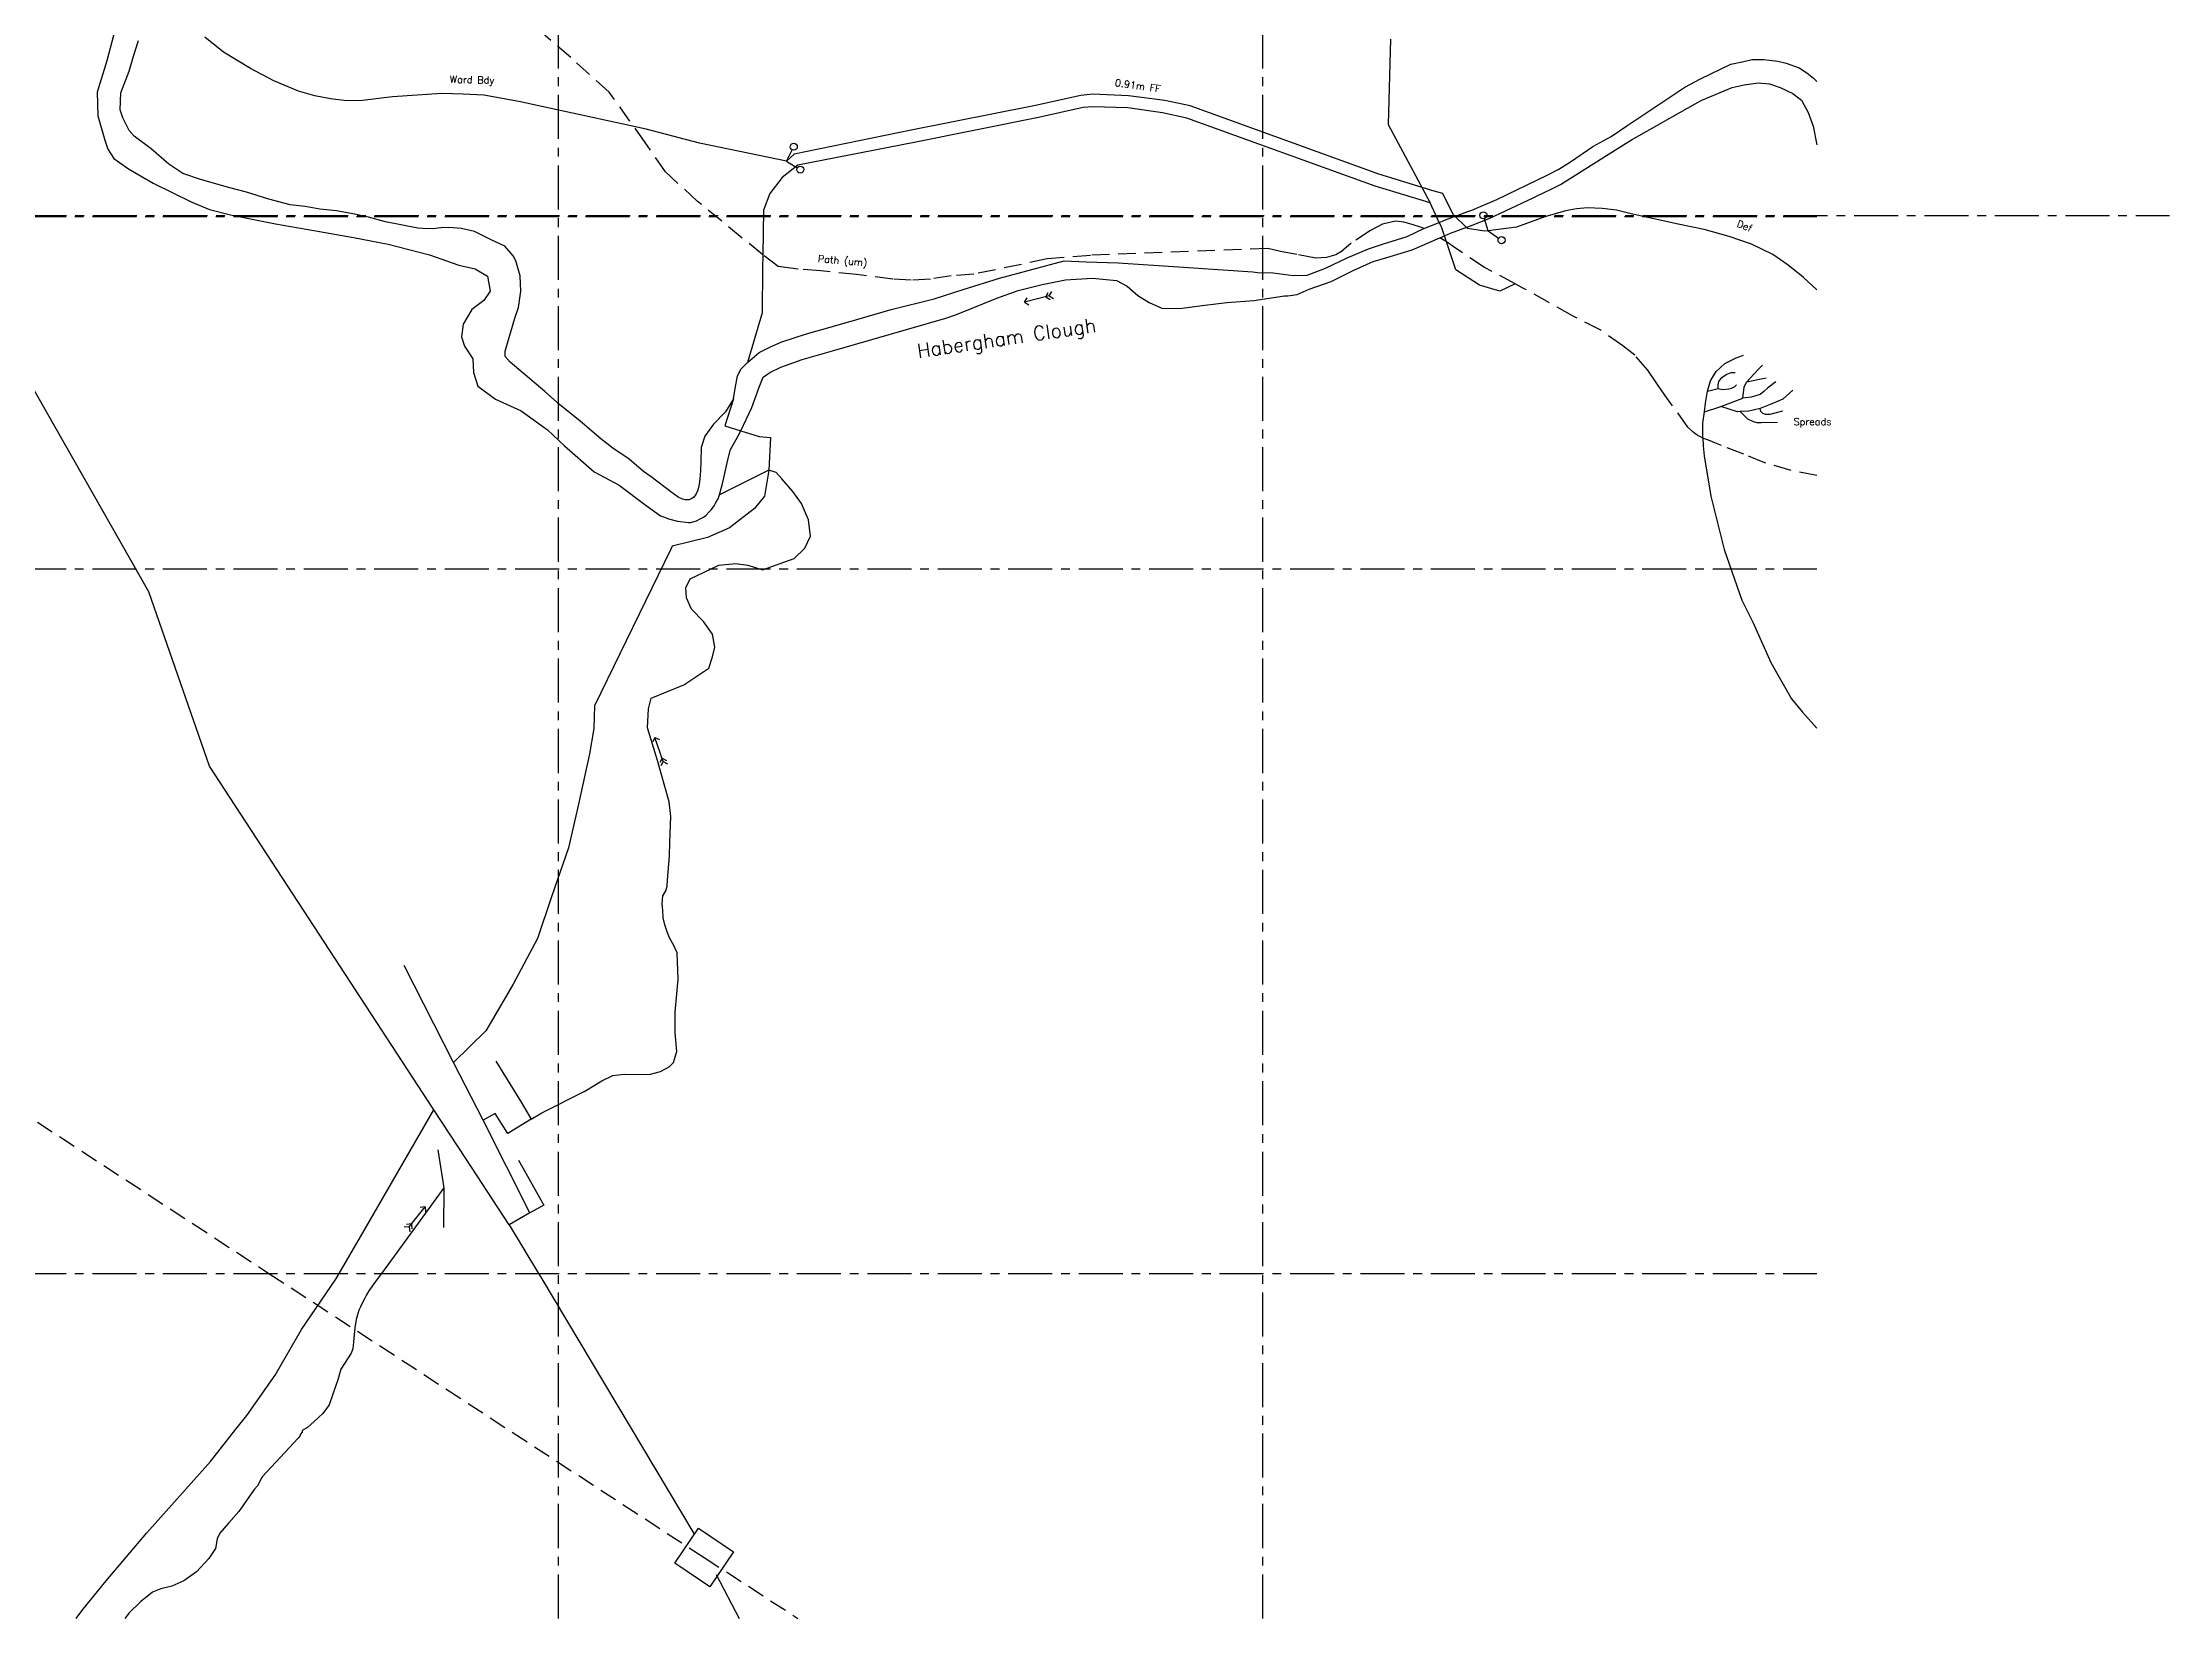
# Model space of a CAD drawing. Extents: x 380524 to 381571, y 430951 to 432014.
# Drawn here: x 381226.8 to 381528.7, y 430951 to 431174.7 of the extents above; entities that cross this region are included whole.
import ezdxf

# ---------------------------------------------------------------- set-up
doc = ezdxf.new("R2010")
doc.units = 0
doc.header["$LTSCALE"] = 5
doc.header["$MEASUREMENT"] = 0
doc.linetypes.add('CENTER', pattern=[2, 1.25, -0.25, 0.25, -0.25])
doc.linetypes.add('DASHED', pattern=[0.75, 0.5, -0.25])
doc.layers.get('0').update_dxf_attribs({"linetype": 'CONTINUOUS'})
for name, color, linetype in [('G8010007', 6, 'CONTINUOUS'), ('G8010013', 6, 'CONTINUOUS'), ('G8010030', 8, 'CONTINUOUS'), ('G8010032', 8, 'DASHED'), ('G8010059', 4, 'CONTINUOUS'), ('G8010069', 4, 'CONTINUOUS'), ('G8010572', 8, 'CENTER'), ('G8011005', 6, 'CONTINUOUS'), ('G8011009', 8, 'CONTINUOUS'), ('G8011010', 4, 'CONTINUOUS')]:
    doc.layers.add(name, color=color, linetype=linetype)
doc.styles.get("Standard").update_dxf_attribs({"font": 'SIMPLEX.SHX'})

# ---------------------------------------------------------------- blocks, each defined once
blk = doc.blocks.new('FLARROW')
at = {"color": 8}
for p, q in [((-0.016003, 0.013495), (3.833997, 3.863495)), ((27.69632, 0.005086), (0.000452, 0.005086)), ((23.908844, -0.003322), (27.758844, 3.846678)), ((27.758844, -0.003322), (31.608844, 3.846678)), ((-0.016003, -0.003322), (3.833997, -3.853322)), ((23.908844, -0.003322), (27.758844, -3.853322)), ((27.758844, -0.058184), (31.608844, -3.908184))]:
    blk.add_line(p, q, dxfattribs=at)
blk = doc.blocks.new('BDYMEREI')
blk.add_line((0.013811, -0.004999), (13.86859, -0.004999))
blk.add_circle((17.740743, 0.011348), 3.84096)

msp = doc.modelspace()

# ---------------------------------------------------------------- linework, layer by layer
at = {"layer": 'G8010007', "color": 8}
for points in [[(381332.35, 431157.86), (381329.84, 431158.39), (381320.02, 431160.44), (381312.44, 431162.41), (381294.35, 431166.32), (381289.4, 431167.23), (381286.46, 431167.4), (381283.43, 431167.46), (381276.45, 431167.01), (381272.19, 431166.5), (381269.97, 431166.45), (381267.64, 431166.7), (381265.42, 431167.16), (381263.09, 431167.81), (381259.57, 431169.28), (381256.26, 431171.03), (381252.46, 431173.36), (381249.81, 431175.48)], [(381431.97, 431147.97), (381431.47, 431147.91), (381429.04, 431148.31), (381426.99, 431150.29), (381425.51, 431153.28), (381424.31, 431153.6), (381416.45, 431156.03), (381389.68, 431165.71), (381386.05, 431166.46), (381380.91, 431167.14), (381375.87, 431167.4), (381374.16, 431167.21), (381367.71, 431165.77), (381350.08, 431162.26), (381333.46, 431158.84), (381332.35, 431157.86)], [(381478.62, 431139.61), (381476.72, 431141.36), (381474.57, 431143.1), (381472.36, 431144.6), (381469.33, 431146.09), (381466.18, 431147.18), (381462.62, 431148.16), (381458.95, 431148.94), (381452.26, 431150.41), (381450.18, 431150.89), (381448.17, 431151.17), (381446.06, 431151.25), (381444.51, 431151.12), (381442.94, 431150.8), (381439.99, 431149.95), (381435.98, 431148.48), (381431.97, 431147.97)]]:
    msp.add_lwpolyline(points, dxfattribs=at)
at = {"layer": 'G8010030'}
for points in [[(381282.31, 431023.23), (381250.44, 431072), (381241.85, 431096.72), (381225.94, 431124.7), (381209.44, 431153.99), (381200.3, 431170.41), (381198.14, 431174.22)], [(381418.09, 431175.19), (381417.78, 431163.07), (381423.72, 431151.96)], [(381423.72, 431151.96), (381415.95, 431154.3), (381389.17, 431163.99), (381385.75, 431164.75), (381380.81, 431165.42), (381375.87, 431165.57), (381374.47, 431165.49), (381368.12, 431164.05), (381350.48, 431160.53), (381333.95, 431157.28), (381331.73, 431155.56), (381330, 431153.29), (381329.08, 431150.9), (381328.98, 431144.58)], [(381425.03, 431149.17), (381423.72, 431151.96)], [(381425.78, 431147.27), (381425.33, 431148.53), (381425.03, 431149.17)], [(381426.06, 431146.41), (381425.78, 431147.27)], [(381328.98, 431144.58), (381328.95, 431142.67), (381328.93, 431136.34), (381326.83, 431129.3)], [(381435.82, 431140.45), (381433.61, 431139.43), (381430.73, 431140.29), (381427.37, 431142.46), (381426.06, 431146.41)], [(381324.86, 431124.11), (381323.62, 431120.29), (381325.86, 431119.59)], [(381325.86, 431119.59), (381328.47, 431118.78), (381330.09, 431118.64), (381329.87, 431114.03)], [(381329.87, 431114.03), (381329.23, 431110.33), (381327.81, 431108.55), (381324.25, 431105.82), (381321.13, 431104.47), (381316.15, 431103.23), (381315.92, 431102.79), (381305.11, 431080.56), (381304.99, 431077.34), (381304.39, 431073.76), (381302.84, 431066.6), (381301.41, 431060.39), (381299.02, 431053.47), (381297, 431047.51), (381293.54, 431041.06), (381290.3, 431035.46), (381289.68, 431034.45), (381285.1, 431029.92)], [(381285.1, 431029.92), (381278.09, 431043.68)], [(381289.3, 431021.76), (381285.1, 431029.92)], [(381291.12, 431030.11), (381294.71, 431024.31), (381296.14, 431021.88)], [(381231.51, 430951.02), (381232.47, 430952.3), (381235.78, 430956.36), (381241.57, 430963.15), (381250.58, 430973.31), (381254.21, 430977.89), (381255.75, 430979.83), (381259.76, 430985.54), (381263.51, 430992.03), (381268.4, 430999.18), (381268.88, 431000), (381271.9, 431005.19), (381282.31, 431023.23)], [(381286.83, 431016.29), (381282.31, 431023.23)], [(381296.14, 431021.88), (381292.79, 431019.84), (381290.99, 431022.69), (381289.3, 431021.76)], [(381295.93, 431008.59), (381289.3, 431021.76)], [(381282.86, 431017.54), (381283.71, 431012.16)], [(381292.98, 431006.87), (381286.83, 431016.29)], [(381294.3, 431016.09), (381297.91, 431009.69), (381295.93, 431008.59)], [(381283.71, 431012.16), (381283.65, 431006.52)], [(381295.93, 431008.59), (381292.98, 431006.87)], [(381292.98, 431006.87), (381297.18, 431000), (381297.5, 430999.48), (381319.22, 430963.1)], [(381324.85, 430960.46), (381321.47, 430955.5), (381316.51, 430958.88), (381319.89, 430963.84), (381324.85, 430960.46)], [(381322.4, 430957.26), (381325.66, 430951.02)]]:
    msp.add_lwpolyline(points, dxfattribs=at)
at = {"layer": 'G8010032'}
for points in [[(381328.98, 431144.58), (381319.7, 431152.18), (381315.18, 431156.34), (381312.32, 431160.51), (381307.2, 431167.66), (381301.75, 431172.56), (381295.92, 431177.56), (381288.06, 431182.69), (381281.15, 431188.16), (381276.27, 431192.45), (381255.43, 431214.24), (381236.73, 431231.04), (381221.37, 431241.4), (381216.01, 431243.78), (381211.23, 431245.3), (381209.88, 431245.51), (381206.54, 431246.04)], [(381422.85, 431148.3), (381422.5, 431148.47), (381421.2, 431148.9), (381419.99, 431149.21), (381418.79, 431149.33), (381416.98, 431148.94), (381415.26, 431148.04), (381412.54, 431146.25), (381411.13, 431145.06), (381410.32, 431144.57), (381409.01, 431144.18), (381407.51, 431144.09), (381404.79, 431144.62), (381402.48, 431145.04), (381400.68, 431145.46), (381375.52, 431144.5), (381369.37, 431143.99), (381358.97, 431141.82), (381355.75, 431141.57), (381352.81, 431141.12), (381350.08, 431140.97), (381347.45, 431141.13), (381342.3, 431141.76), (381337.24, 431142.28), (381334.01, 431142.55), (381332.24, 431142.78), (381331.17, 431142.91), (381328.98, 431144.58)], [(381426.06, 431146.41), (381425.12, 431146.99)], [(381435.82, 431140.45), (381431.46, 431142.78), (381428.19, 431144.96), (381426.99, 431145.77), (381426.21, 431146.3), (381426.06, 431146.41)], [(381462.42, 431118.56), (381461.49, 431119.08), (381461.04, 431119.43), (381460.32, 431120.09), (381457.07, 431124.66), (381455.93, 431126.29), (381454.64, 431128.22), (381452.81, 431130.31), (381451.1, 431131.66), (381447.94, 431133.87), (381443.93, 431135.9), (381437.1, 431139.76), (381435.82, 431140.45)], [(381069.03, 431123.96), (381258.9, 431000), (381320.68, 430959.67)], [(381478.62, 431113.24), (381474.98, 431113.98), (381471.23, 431115.03), (381468.24, 431116.3), (381465.1, 431117.5), (381464.14, 431117.88), (381463.48, 431118.19), (381462.42, 431118.56)], [(381320.68, 430959.67), (381333.98, 430951.02)]]:
    msp.add_lwpolyline(points, dxfattribs=at)
at = {"layer": 'G8010059'}
for points in [[(381237.59, 431178.61), (381235.89, 431172.12), (381234.49, 431167.64), (381234.59, 431164.3), (381235.6, 431160.87), (381236, 431159.56), (381236.89, 431158.26), (381238.96, 431156.76), (381242.46, 431154.74), (381247.86, 431152.11), (381250.45, 431151.02), (381253.44, 431150.23), (381259.84, 431148.98), (381265.26, 431148.02), (381270.9, 431147.03), (381275.8, 431146.07), (381281.67, 431144.56), (381285.86, 431143.11), (381288.19, 431142.57), (381289.91, 431141.53), (381290.31, 431139.41), (381289.39, 431138.11), (381287.68, 431136.83), (381286.46, 431134.74), (381286.25, 431132.94), (381286.64, 431131.63), (381287.84, 431129.81), (381287.93, 431127.89), (381288.53, 431125.95), (381291.05, 431124.1), (381294.7, 431122.43), (381298.43, 431119.74), (381300.85, 431117.47), (381305.08, 431113.76), (381308.61, 431111.88), (381312.44, 431108.98), (381314.47, 431107.54), (381315.05, 431107.33), (381315.62, 431107.09), (381316.9, 431106.77), (381318.47, 431106.57), (381318.74, 431106.59), (381319.27, 431106.71), (381319.61, 431106.82), (381320.11, 431107.08), (381320.57, 431107.33), (381320.9, 431107.58), (381321.44, 431108.12), (381321.7, 431108.42), (381322.08, 431108.96), (381322.28, 431109.31), (381322.49, 431109.66), (381322.64, 431109.95), (381322.75, 431110.22), (381322.85, 431110.51)], [(381324.86, 431124.11), (381323.72, 431122.29), (381322, 431120.52), (381320.78, 431118.83), (381320.27, 431117.23), (381320.18, 431115.21), (381320.16, 431113.97), (381320.12, 431113.32), (381320, 431112.32), (381319.92, 431111.79), (381319.76, 431111.15), (381319.52, 431110.63), (381319.2, 431110.18), (381318.87, 431109.94), (381318.51, 431109.82), (381317.99, 431109.82), (381317.59, 431109.9), (381316.98, 431110.18), (381315.94, 431110.95), (381313.13, 431113.05), (381312.06, 431113.81), (381310.04, 431115.57), (381307.72, 431117.12), (381306, 431118.47), (381303.08, 431120.94), (381300.16, 431123.32), (381298.06, 431125.19), (381293.13, 431129.33), (381292.42, 431130.16), (381292.42, 431130.88), (381293.8, 431135.59), (381294.34, 431137.1), (381294.65, 431139.4), (381294.56, 431141.61), (381293.96, 431143.73), (381293.56, 431144.44), (381292.36, 431145.78), (381290.44, 431146.69), (381288.09, 431147.89), (381286.21, 431148.33), (381284.39, 431148.47), (381283.3, 431148.4), (381282.14, 431148.27), (381280.73, 431148.32), (381280.01, 431148.37), (381277.62, 431148.84), (381275.45, 431149.26), (381273.02, 431149.92), (381270.8, 431150.37), (381268.47, 431150.83), (381266.14, 431151.07), (381264.03, 431151.41), (381261.91, 431151.65), (381258.9, 431152.48), (381255.71, 431153.49), (381253.32, 431154.08), (381249.16, 431155.26), (381246.67, 431156.1), (381244.69, 431157.42), (381242.15, 431159.62), (381239.76, 431161.42), (381239.07, 431162.22), (381238.17, 431164.03), (381237.77, 431165.14), (381237.87, 431167.57), (381239.06, 431170.64), (381239.66, 431172.77), (381240.36, 431175.01)], [(381425.03, 431149.17), (381425.92, 431149.55), (381429.09, 431150.71), (381429.64, 431150.9), (381433.18, 431152.41), (381440.46, 431155.92), (381441.99, 431156.73), (381443.67, 431157.76), (381446.84, 431159.93), (381449.42, 431161.39), (381451.67, 431162.9), (381459.89, 431168.36), (381462.12, 431169.57), (381466.4, 431171.63), (381468.25, 431172.03), (381469.43, 431172.3), (381471.08, 431172.3), (381471.92, 431172.2), (381473.07, 431172.06), (381474.28, 431171.76), (381476.11, 431171.13), (381477.21, 431170.42), (381478.17, 431169.63), (381478.62, 431169.16)], [(381425.78, 431147.27), (381426.63, 431147.64), (381429.45, 431148.7), (381432.13, 431149.75), (381438.37, 431152.68), (381438.92, 431152.95), (381440.9, 431153.89), (381442.23, 431154.56), (381450.42, 431159.7), (381452.31, 431160.89), (381461.34, 431166.01), (381462.28, 431166.51), (381466.59, 431168.31), (381468.3, 431168.72), (381470.3, 431168.98), (381471.91, 431168.86), (381473.41, 431168.33), (381475.2, 431167.48), (381476.45, 431166.51), (381477.41, 431164.78), (381478.08, 431162.85), (381478.62, 431160.2)], [(381325.86, 431119.59), (381327.46, 431122.92), (381328.48, 431125.81), (381329.05, 431127.19), (381330.02, 431127.88), (381331.58, 431128.65), (381334.57, 431129.7), (381339.23, 431131.06), (381354.96, 431135.58), (381356.51, 431136.12), (381362.2, 431138.44), (381365.23, 431139.49), (381368.66, 431140.35), (381371.99, 431141.02), (381375.81, 431141.28), (381379.23, 431140.95), (381380.73, 431140.14), (381382.23, 431138.82), (381383.83, 431137.81), (381385.64, 431136.99), (381388.15, 431136.97), (381391.77, 431137.44), (381394.89, 431137.82), (381398.72, 431138.08), (381403.04, 431138.74), (381403.55, 431138.74), (381404.85, 431138.92), (381406.57, 431139.71), (381409.69, 431140.77), (381412.82, 431142.35), (381415.65, 431143.62), (381417.56, 431144.2), (381421.19, 431145.26), (381425.12, 431146.99)], [(381326.83, 431129.3), (381328.49, 431130.73), (381330.08, 431131.53), (381331.72, 431132.22), (381335.2, 431133.35), (381337.07, 431133.88), (381341.22, 431135.06), (381347.24, 431136.79), (381353.33, 431138.34), (381357.45, 431139.64), (381362.61, 431141.26), (381371.8, 431143.74), (381374.91, 431143.6), (381379.44, 431143.45), (381387.99, 431142.87), (381398.54, 431142.17), (381399.24, 431142.06), (381401.46, 431142.04), (381404.27, 431141.62), (381406.28, 431141.7), (381408.9, 431142.68), (381411.93, 431144.15), (381414.96, 431145.43), (381416.97, 431146.11), (381420.49, 431147.18), (381422.85, 431148.3)], [(381422.85, 431148.3), (381425.03, 431149.17)], [(381425.12, 431146.99), (381425.78, 431147.27)], [(381324.86, 431124.11), (381325.09, 431125.62), (381325.41, 431127.39), (381325.95, 431128.41), (381326.79, 431129.26), (381326.83, 431129.3)], [(381463.12, 431125.21), (381463.53, 431126.71), (381463.94, 431127.4), (381464.32, 431128), (381465.57, 431129.15), (381467.16, 431129.95), (381468.21, 431130.34)], [(381468.63, 431126.51), (381469.74, 431127.7), (381470.39, 431128.37), (381470.93, 431128.9)], [(381464.62, 431125.58), (381464.62, 431126.08), (381464.73, 431126.58), (381465.14, 431127.18), (381465.74, 431127.57), (381466.45, 431127.86), (381467.05, 431127.85)], [(381464.62, 431125.58), (381465.21, 431125.46), (381466.11, 431125.55), (381466.51, 431125.64), (381466.92, 431125.84), (381467.23, 431126.14)], [(381472.82, 431126.53), (381471.6, 431125.65), (381471.1, 431125.16), (381470.59, 431124.76), (381469.29, 431124.39), (381468.1, 431124.21)], [(381468.1, 431124.21), (381468.32, 431125.81), (381468.63, 431126.51)], [(381471.43, 431127.06), (381468.63, 431126.51)], [(381462.68, 431122.3), (381462.8, 431123.5), (381463.12, 431125.21)], [(381462.68, 431122.3), (381464.99, 431123.06)], [(381463.12, 431125.21), (381464.62, 431125.58)], [(381464.99, 431123.06), (381468.1, 431124.21)], [(381467.76, 431122.32), (381467.37, 431122.31), (381464.99, 431123.06)], [(381470.57, 431122.75), (381468.97, 431122.38), (381467.76, 431122.32)], [(381475.2, 431125.38), (381473.78, 431124.1), (381471.98, 431123.33), (381470.57, 431122.75)], [(381473.76, 431122.39), (381472.66, 431122.1), (381471.95, 431121.92), (381471.36, 431121.93), (381470.96, 431122.04), (381470.66, 431122.34), (381470.57, 431122.75)], [(381462.42, 431118.56), (381462.46, 431120.69), (381462.68, 431122.3)], [(381473.04, 431120.79), (381470.74, 431120.73), (381470.14, 431120.74), (381469.65, 431120.85), (381468.85, 431121.27), (381467.76, 431122.32)], [(381322.85, 431110.51), (381323.38, 431112.49), (381324.02, 431115.49), (381324.42, 431116.94), (381325.63, 431119.14), (381325.73, 431119.34), (381325.86, 431119.59)], [(381462.42, 431118.56), (381462.48, 431117.45), (381462.61, 431116.06), (381463.58, 431110.3), (381465.45, 431102.74), (381467.99, 431095.56), (381469.57, 431092.34), (381472.11, 431086.73), (381475.03, 431081.56), (381476.6, 431079.68), (381478.62, 431077.37)], [(381296.14, 431021.88), (381297.38, 431022.64), (381297.61, 431022.78), (381303.72, 431025.85), (381306.17, 431027.35), (381307.73, 431028.1), (381309.3, 431028.3), (381311.2, 431028.23), (381313.04, 431028.3), (381314.46, 431028.64), (381315.69, 431029.32), (381316.33, 431029.93), (381316.78, 431031.48), (381316.55, 431034.17), (381316.55, 431037.07), (381317, 431041.77), (381316.86, 431045.5), (381316.37, 431046.53), (381315.75, 431047.62), (381315.48, 431048.36), (381315.07, 431049.45), (381314.87, 431050.47), (381314.8, 431051.49), (381314.73, 431052.51), (381314.8, 431053.6), (381315.21, 431054.28), (381315.41, 431054.96), (381315.48, 431055.84), (381315.74, 431059.24), (381315.8, 431061.21), (381315.92, 431064.83), (381315.72, 431066.94), (381314.03, 431072.79), (381312.63, 431077.43), (381312.75, 431080.14), (381313.17, 431081.63), (381317.8, 431083.55), (381321.34, 431085.9), (381321.86, 431087.49), (381322.17, 431088.89), (381321.88, 431090.71), (381320.58, 431092.54), (381318.86, 431094.27), (381318.16, 431095.89), (381318.07, 431097.3), (381318.69, 431098.59), (381322.74, 431100.51), (381325.16, 431100.76), (381326.87, 431100.52), (381328.97, 431099.87), (381333.43, 431101.49), (381334.96, 431102.96), (381335.78, 431104.66), (381335.49, 431106.98), (381334.49, 431109.29), (381333.26, 431110.96), (381331.68, 431112.78), (381330.88, 431113.7), (381329.87, 431114.03)], [(381329.87, 431114.03), (381322.85, 431110.51)], [(381283.71, 431012.16), (381277.05, 431002.97), (381274.88, 431000), (381274.27, 430999.16), (381273.07, 430997.52), (381272.73, 430996.96), (381272.44, 430996.39), (381272.18, 430995.89), (381271.87, 430995.25), (381271.63, 430994.76), (381271.26, 430993.47), (381271.1, 430992.27), (381270.79, 430989.29), (381270.56, 430988.69), (381269.09, 430986.4), (381268.66, 430984.9), (381268.02, 430982.98), (381267.45, 430981.33), (381266.52, 430980.12), (381265.31, 430978.98), (381264.38, 430978.12), (381263.6, 430977.68), (381263.59, 430977.48), (381263.38, 430977.19), (381263.26, 430976.9), (381263.05, 430976.61), (381257.99, 430971.17), (381257.8, 430970.87), (381257.62, 430970.47), (381257.26, 430969.86), (381256.78, 430969.34), (381254.64, 430966.22), (381253.13, 430964.56), (381251.92, 430963.13), (381251.54, 430962.3), (381251.32, 430960.94), (381250.34, 430959.51), (381248.6, 430957.62), (381246.79, 430956.34), (381245.13, 430955.59), (381243.55, 430955.21), (381242.34, 430954.76), (381240.65, 430953.38), (381239.06, 430951.8), (381238.44, 430951.02)]]:
    msp.add_lwpolyline(points, dxfattribs=at)
at = {"layer": 'G8010572', "flags": 128}
for points in [[(381300, 430951.02), (381300, 431973.67)], [(381400, 430951.02), (381400, 431973.67)], [(380523.84, 431150), (381478.62, 431150)], [(380573.9, 431150.15), (381528.68, 431150.15)], [(380523.84, 431100), (381478.62, 431100)], [(380523.84, 431000), (381478.62, 431000)]]:
    msp.add_lwpolyline(points, dxfattribs=at)

# ---------------------------------------------------------------- block references
at = {"layer": 'G8010013', "color": 8, "xscale": 0.13, "yscale": 0.13}
for p, rotation in [((381332.35, 431157.86), 62.99999999999999), ((381332.35, 431157.86), 328.9), ((381431.97, 431147.97), 106.9), ((381431.97, 431147.97), 325.2)]:
    msp.add_blockref('BDYMEREI', p, dxfattribs=dict(at, rotation=rotation))
at = {"layer": 'G8010069', "xscale": 0.13, "yscale": 0.13}
for p, rotation in [((381366.15, 431137.84), 14.4), ((381313.68, 431076.07), 289), ((381281.05, 431009.44), 231.4)]:
    msp.add_blockref('FLARROW', p, dxfattribs=dict(at, rotation=rotation))

# ---------------------------------------------------------------- texts
at = {"layer": 'G8011005', "color": 8}
for s, rotation, p in [('Ward Bdy', 358.8, (381284.57, 431168.99)), ('0.91m FF', 351.9, (381378.94, 431168.54)), ('Def', 338.3, (381467.18, 431148.61))]:
    msp.add_text(s, height=1, rotation=rotation, dxfattribs=at).set_placement(p)
at = {"layer": 'G8011009'}
for s, height, rotation, p in [('Path (um)', 1, 355, (381336.78, 431143.55)), ('Habergham Clough', 2, 8.4, (381351.05, 431129.92))]:
    msp.add_text(s, height=height, rotation=rotation, dxfattribs=at).set_placement(p)
at = {"layer": 'G8011010'}
msp.add_text('Spreads', height=1, dxfattribs=at).set_placement((381475.33, 431120.4))

doc.saveas('drawing.dxf')
